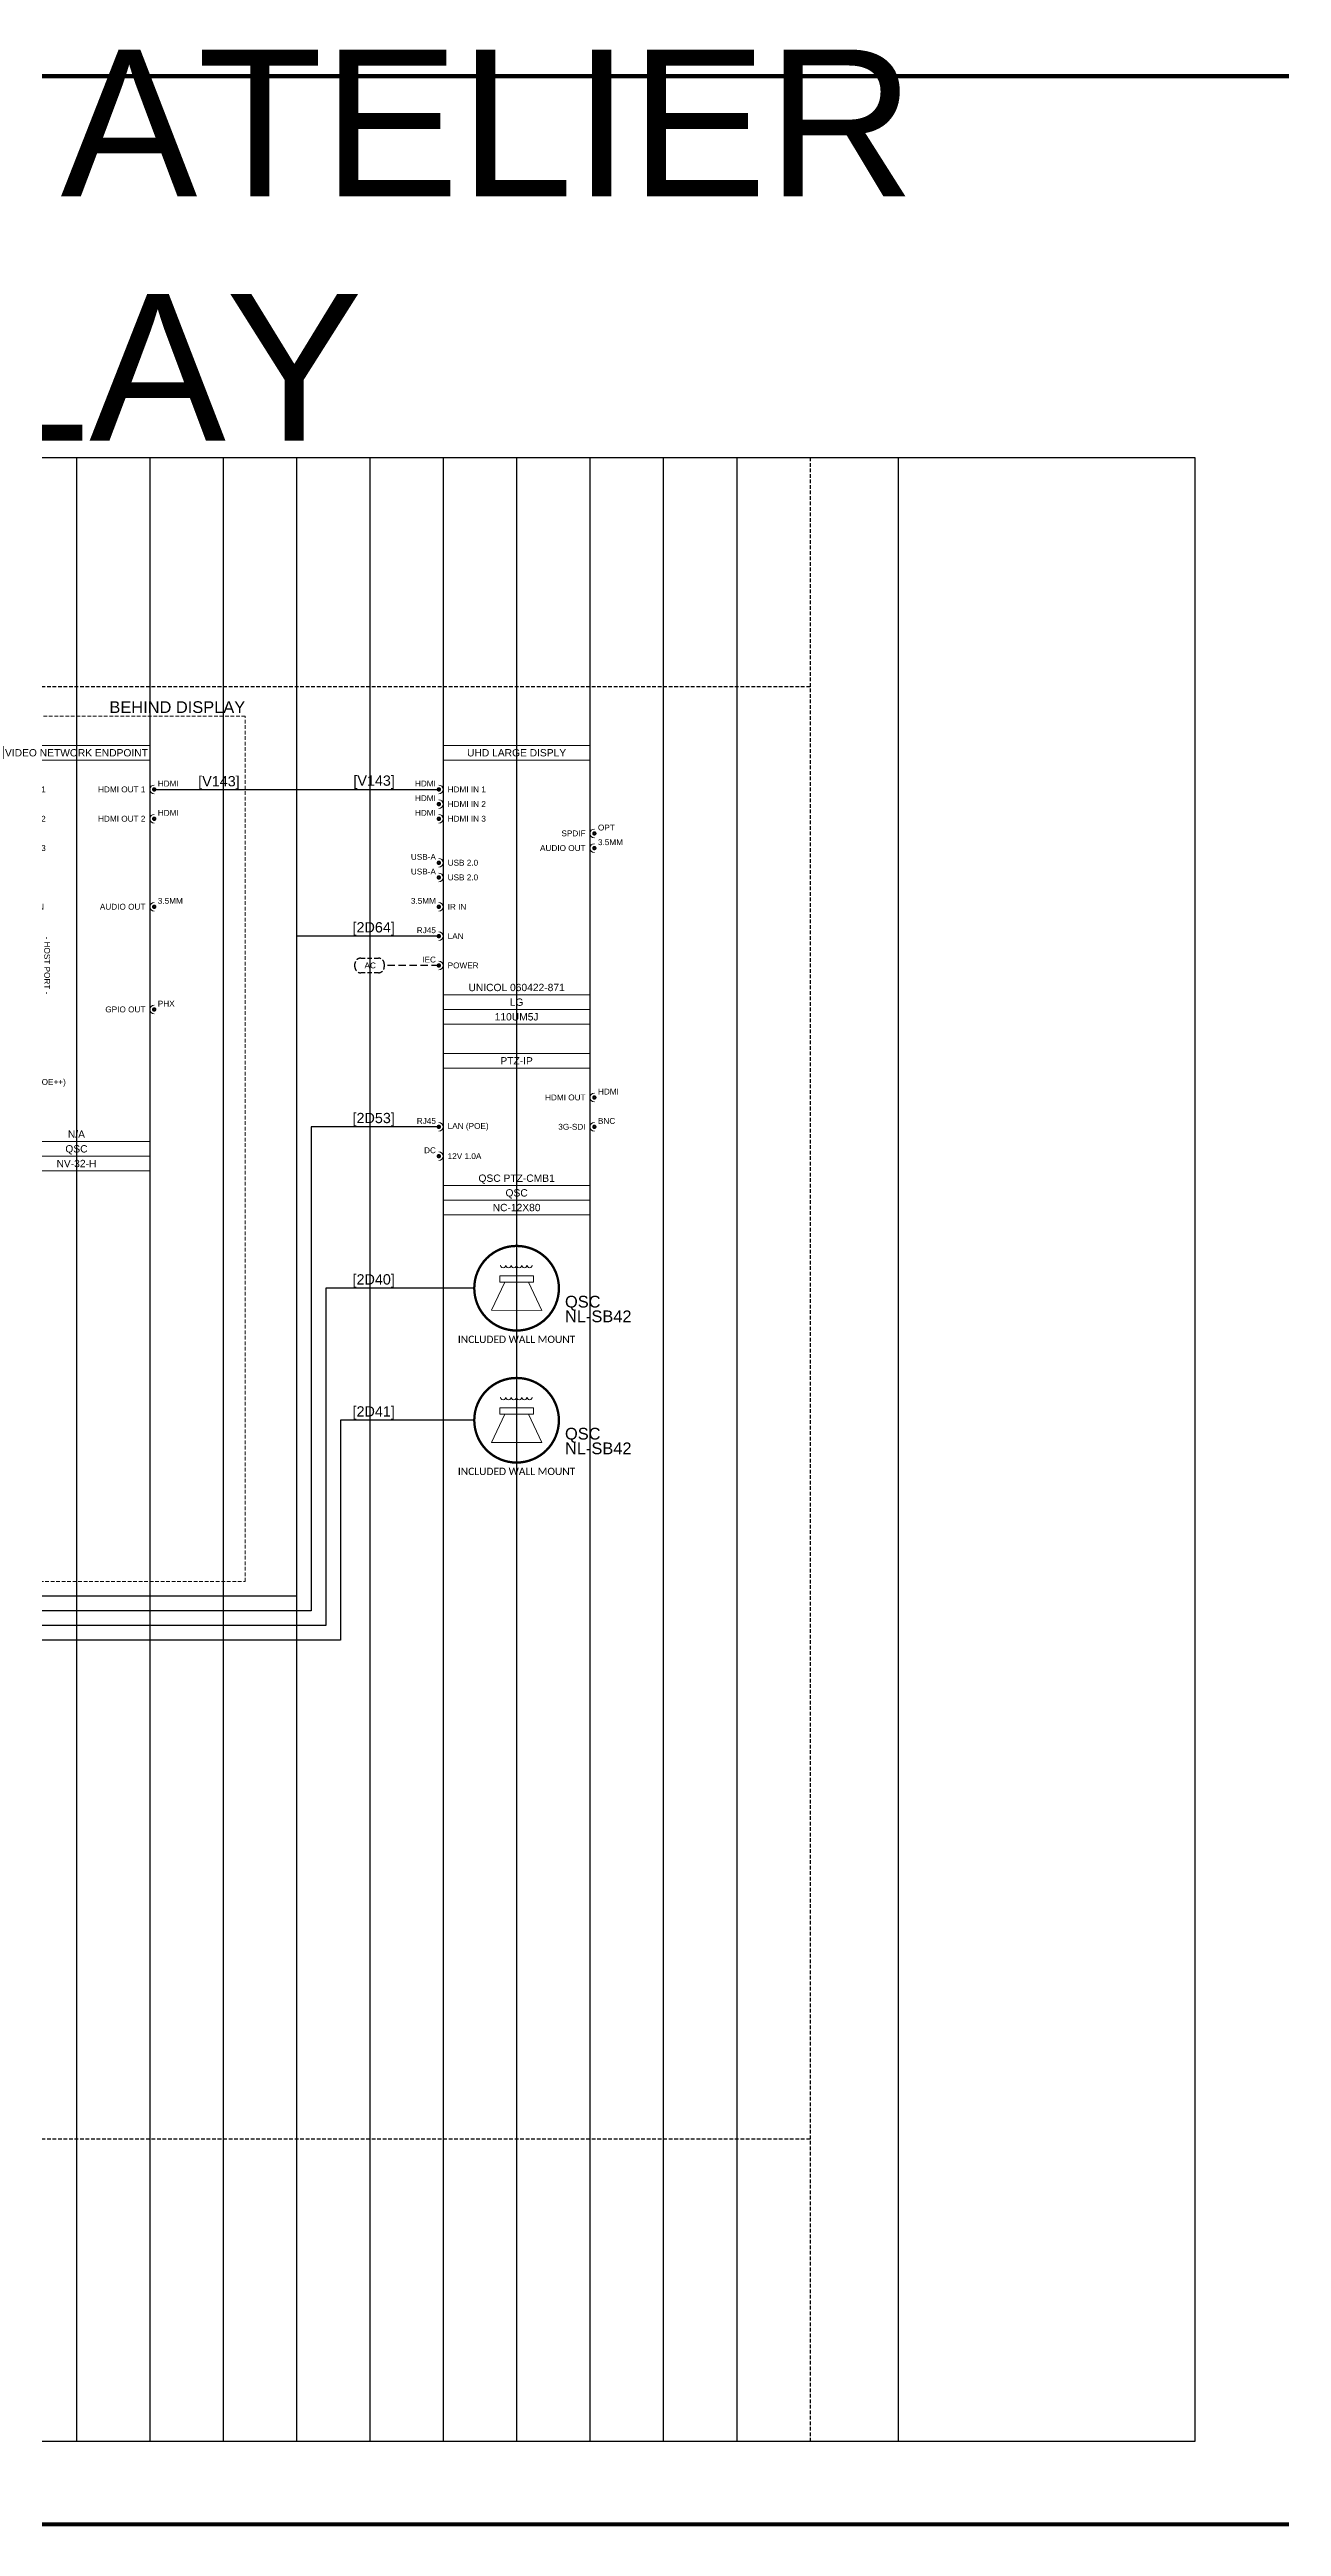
# Model space of a CAD drawing. Header units: millimetres. Extents: x -71336 to -35435, y -26189 to 22712.
# Drawn here: x -45692 to -45273, y -10255 to -9411 of the extents above; entities that cross this region are included whole.
import ezdxf
from ezdxf.enums import TextEntityAlignment as Align
from ezdxf.lldxf.tags import DXFTag

# ---------------------------------------------------------------- set-up
doc = ezdxf.new("R2010")
doc.units = ezdxf.units.MM
doc.linetypes.add('DASHED', pattern=[0.75, 0.5, -0.25])
doc.linetypes.add('DASHED2', pattern=[0.375, 0.25, -0.125])
for name, color, linetype in [('SC - 3 Core Flex', 7, 'DASHED'), ('SC - Cat - Green - Data', 84, 'Continuous'), ('SC - Cat - Green - Data - QLAN', 84, 'QLAN'), ('SC - HDMI', 192, 'Continuous'), ('SC - Text', 7, 'Continuous'), ('Text', 7, 'Continuous')]:
    doc.layers.add(name, color=color, linetype=linetype)
doc.layers.add('SC - Equipment', color=7, linetype='Continuous', lineweight=13)
doc.layers.add('SC - Titlesheet - Model', color=250, linetype='Continuous', plot=False)
doc.layers.add('SC - Xlines', color=252, linetype='Continuous', plot=False)
doc.styles.add('ARIAL', font='arial.ttf')
doc.styles.add('CALIBRI', font='calibri.ttf')
doc.styles.get("Standard").update_dxf_attribs({"font": 'arial.ttf', "height": 35})
tags = doc.linetypes.add('QLAN', pattern='A,3.942001,-0.106942,["QLAN",ARIAL,S=0.5,R=0,X=0,Y=-0.25],-1.981735,3.969322', length=10).pattern_tags.tags
tags[6] = DXFTag(74, 10)

# ---------------------------------------------------------------- blocks, each defined once
blk = doc.blocks.new('*U189')
at = {"layer": 'SC - Titlesheet - Model', "color": 6, "ltscale": 5, "const_width": 1}
blk.add_lwpolyline([(-365.5, -287), (365.5, -287), (365.5, 287), (-365.5, 287)], close=True, dxfattribs=at)
at = {"layer": 'SC - Titlesheet - Model', "color": 5, "lineweight": 30, "ltscale": 5, "flags": 104}
blk.add_attdef('ADDITIONS', text='', height=5, dxfattribs=at).set_placement((-365.5, -312), align=Align.TOP_LEFT)
blk.add_attdef('CHANGES', text='', height=5, dxfattribs=at).set_placement((0, -312), align=Align.TOP_CENTER)
blk.add_attdef('OMISSIONS', text='', height=5, dxfattribs=at).set_placement((365.5, -312), align=Align.TOP_RIGHT)
blk = doc.blocks.new('LG 110UM5J - SCHEMATIC')
at = {"layer": 'SC - Equipment'}
for p, q in [((-25, 0), (25, 0)), ((-25, -95), (-25, 0)), ((25, 0), (25, -95)), ((25, -5), (-25, -5)), ((25, -85), (-25, -85)), ((25, -85), (-25, -85)), ((25, -90), (-25, -90)), ((25, -90), (-25, -90)), ((25, -90), (-25, -90)), ((25, -95), (-25, -95))]:
    blk.add_line(p, q, dxfattribs=at)
at = {"layer": 'SC - Equipment', "const_width": 0.7}
for points in [[(-26.1, -15, 1), (-26.9, -15, 1)], [(-26.1, -20, 1), (-26.9, -20, 1)], [(-26.1, -25, 1), (-26.9, -25, 1)], [(26.1, -30, -1), (26.9, -30, -1)], [(-26.1, -40, 1), (-26.9, -40, 1)], [(26.1, -35, -1), (26.9, -35, -1)], [(-26.1, -45, 1), (-26.9, -45, 1)], [(-26.1, -55, 1), (-26.9, -55, 1)], [(-26.1, -65, 1), (-26.9, -65, 1)], [(-26.1, -75, 1), (-26.9, -75, 1)]]:
    blk.add_lwpolyline(points, format="xyb", close=True, dxfattribs=at)
at = {"layer": 'SC - Equipment'}
for centre, start, end in [((-26.5, -15), 270, 90), ((-26.5, -20), 270, 90), ((-26.5, -25), 270, 90), ((26.5, -30), 90, 270), ((26.5, -35), 90, 270), ((-26.5, -40), 270, 90), ((-26.5, -45), 270, 90), ((-26.5, -55), 270, 90), ((-26.5, -65), 270, 90), ((-26.5, -75), 270, 90)]:
    blk.add_arc(centre, 1.5, start, end, dxfattribs=at)
at = {"ltscale": 5}
for tag, p in [('DESCRIPTION', (0, -2.5)), ('BRACKET', (0, -82.5)), ('MODEL', (0, -92.5)), ('MAKE', (0, -87.5))]:
    blk.add_attdef(tag, text='', height=2.5, dxfattribs=at).set_placement(p, align=Align.MIDDLE_CENTER)
at = {"ltscale": 5, "flags": 1}
for tag, p in [('ROOM_TYPE', (45, -5)), ('LOCATION', (45, -10)), ('RACK_EQUIPMENT_(Y/N)', (45, -15)), ('POE(WATT)', (45, -35)), ('IP_(Y/N)', (45, -30)), ('AMP(@240V)', (45, -40)), ('WATT', (45, -45)), ('BTU/H', (45, -50)), ('WEIGHT(KG)', (45, -55)), ('TRANSFORMER_TAPS', (45, -60))]:
    blk.add_attdef(tag, p, '', height=2.5, dxfattribs=at)
at = {"layer": 'SC - Equipment', "ltscale": 5, "char_height": 2}
for s, insert, width, attachment_point in [('HDMI', (-27.5, -13), 5.7736, 6), ('HDMI IN 1', (-23.5, -15), 23.5, 4), ('HDMI', (-27.5, -18), 5.7736, 6), ('HDMI', (-27.5, -23), 5.7736, 6), ('HDMI IN 2', (-23.5, -20), 23.5, 4), ('HDMI IN 3', (-23.5, -25), 23.5, 4), ('SPDIF', (23.5, -30), 23.5, 6), ('3.5MM', (27.72, -33), 7.1748, 4), ('OPT', (27.72, -28), 7.1748, 4), ('USB-A', (-27.5, -38), 5.7736, 6), ('USB-A', (-27.5, -43), 5.7736, 6), ('USB 2.0', (-23.5, -40), 29.0857, 4), ('AUDIO OUT', (23.5, -35), 23.5, 6), ('USB 2.0', (-23.5, -45), 29.0857, 4), ('3.5MM', (-27.5, -53), 5.7736, 6), ('IR IN', (-23.5, -55), 23.5, 4), ('RJ45', (-27.5, -63), 5.7736, 6), ('LAN', (-23.5, -65), 23.5, 4), ('IEC', (-27.5, -73), 5.7736, 6), ('POWER', (-23.5, -75), 23.5, 4)]:
    blk.add_mtext(s, dxfattribs=dict(at, insert=insert, width=width, attachment_point=attachment_point))
blk = doc.blocks.new('QSC NV-32-H - SCHEMATIC')
at = {"layer": 'SC - Equipment'}
for p, q in [((-25, 0), (25, 0)), ((-25, -145), (-25, 0)), ((25, 0), (25, -145)), ((25, -5), (-25, -5)), ((25, -135), (-25, -135)), ((25, -135), (-25, -135)), ((25, -140), (-25, -140)), ((25, -140), (-25, -140)), ((25, -140), (-25, -140)), ((25, -145), (-25, -145))]:
    blk.add_line(p, q, dxfattribs=at)
at = {"layer": 'SC - Equipment', "const_width": 0.7}
for points in [[(-26.1, -15, 1), (-26.9, -15, 1)], [(26.1, -15, -1), (26.9, -15, -1)], [(-26.1, -25, 1), (-26.9, -25, 1)], [(26.1, -25, -1), (26.9, -25, -1)], [(-26.1, -35, 1), (-26.9, -35, 1)], [(-26.1, -45, 1), (-26.9, -45, 1)], [(-26.1, -55, 1), (-26.9, -55, 1)], [(26.1, -55, -1), (26.9, -55, -1)], [(-26.1, -65, 1), (-26.9, -65, 1)], [(-26.1, -70, 1), (-26.9, -70, 1)], [(-26.1, -75, 1), (-26.9, -75, 1)], [(-26.1, -80, 1), (-26.9, -80, 1)], [(-26.1, -90, 1), (-26.9, -90, 1)], [(26.1, -90, -1), (26.9, -90, -1)], [(-26.1, -100, 1), (-26.9, -100, 1)], [(-26.1, -110, 1), (-26.9, -110, 1)], [(-26.1, -115, 1), (-26.9, -115, 1)], [(-26.1, -125, 1), (-26.9, -125, 1)]]:
    blk.add_lwpolyline(points, format="xyb", close=True, dxfattribs=at)
at = {"layer": 'SC - Equipment'}
for centre, start, end in [((-26.5, -15), 270, 90), ((26.5, -15), 90, 270), ((-26.5, -25), 270, 90), ((26.5, -25), 90, 270), ((-26.5, -35), 270, 90), ((-26.5, -45), 270, 90), ((-26.5, -55), 270, 90), ((26.5, -55), 90, 270), ((-26.5, -65), 270, 90), ((-26.5, -70), 270, 90), ((-26.5, -75), 270, 90), ((-26.5, -80), 270, 90), ((-26.5, -90), 270, 90), ((26.5, -90), 90, 270), ((-26.5, -100), 270, 90), ((-26.5, -110), 270, 90), ((-26.5, -115), 270, 90), ((-26.5, -125), 270, 90)]:
    blk.add_arc(centre, 1.5, start, end, dxfattribs=at)
at = {"ltscale": 5}
for tag, p in [('DESCRIPTION', (0, -2.5)), ('BRACKET', (0, -132.5)), ('MODEL', (0, -142.5)), ('MAKE', (0, -137.5))]:
    blk.add_attdef(tag, text='', height=2.5, dxfattribs=at).set_placement(p, align=Align.MIDDLE_CENTER)
at = {"ltscale": 5, "flags": 1}
for tag, p in [('ROOM_TYPE', (45, -5)), ('LOCATION', (45, -10)), ('RACK_EQUIPMENT_(Y/N)', (45, -15)), ('POE(WATT)', (45, -35)), ('IP_(Y/N)', (45, -30)), ('AMP(@240V)', (45, -40)), ('WATT', (45, -45)), ('BTU/H', (45, -50)), ('WEIGHT(KG)', (45, -55)), ('TRANSFORMER_TAPS', (45, -60))]:
    blk.add_attdef(tag, p, '', height=2.5, dxfattribs=at)
at = {"layer": 'SC - Equipment', "ltscale": 5, "char_height": 2}
for s, insert, width, attachment_point in [('HDMI', (-27.5, -13), 5.7736, 6), ('HDMI IN 1', (-23.5, -15), 23.5, 4), ('HDMI OUT 1', (23.5, -15), 23.5, 6), ('HDMI', (27.72, -13), 7.1748, 4), ('HDMI', (-27.5, -23), 5.7736, 6), ('HDMI IN 2', (-23.5, -25), 23.5, 4), ('HDMI OUT 2', (23.5, -25), 23.5, 6), ('HDMI', (27.72, -23), 7.1748, 4), ('HDMI', (-27.5, -33), 5.7736, 6), ('USB-B', (-27.5, -43), 5.7736, 6), ('HDMI IN 3', (-23.5, -35), 23.5, 4), ('USB 3.0', (-23.5, -45), 23.5, 4), ('3.5MM', (-27.5, -53), 5.7736, 6), ('AUDIO IN', (-23.5, -55), 23.5, 4), ('AUDIO OUT', (23.5, -55), 23.5, 6), ('3.5MM', (27.72, -53), 7.1748, 4), ('USB-A', (-27.5, -63), 5.7736, 6), ('USB-A', (-27.5, -68), 5.7736, 6), ('USB 3.0', (-23.5, -65), 23.5, 4), ('USB-A', (-27.5, -73), 5.7736, 6), ('USB 2.0', (-23.5, -70), 23.5, 4), ('USB 2.0', (-23.5, -75), 23.5, 4), ('USB-A', (-27.5, -78), 5.7736, 6), ('USB 2.0', (-23.5, -80), 23.5, 4), ('PHX', (-27.5, -88), 5.7736, 6), ('GPIO IN', (-23.5, -90), 23.5, 4), ('GPIO OUT', (23.5, -90), 23.5, 6), ('PHX', (27.72, -88), 7.1748, 4), ('PHX', (-27.5, -98), 5.7736, 6), ('RS232', (-23.5, -100), 23.5, 4), ('RJ45', (-27.5, -108), 5.7736, 6), ('LAN', (-23.5, -110), 23.5, 4), ('RJ45', (-27.5, -113), 5.7736, 6), ('LAN A (POE++)', (-23.5, -115), 23.5, 4), ('PHX', (-27.5, -123), 5.7736, 6), ('48V 1.5A', (-23.5, -125), 23.5, 4)]:
    blk.add_mtext(s, dxfattribs=dict(at, insert=insert, width=width, attachment_point=attachment_point))
at = {"layer": 'SC - Equipment', "ltscale": 5, "insert": (-10, -74.99), "char_height": 2, "width": 19.6371, "attachment_point": 5, "rotation": 270}
blk.add_mtext('- HOST PORT -', dxfattribs=at)
blk = doc.blocks.new('QSC NL-SB42 - SCHEMATIC')
at = {"layer": 'SC - Equipment'}
for p, q in [((-4.04, -12.3), (-8.61, -21.95)), ((4.03, -12.3), (8.58, -21.96)), ((8.58, -21.96), (-8.61, -21.95))]:
    blk.add_line(p, q, dxfattribs=at)
at = {"layer": 'SC - Equipment', "const_width": 0.797}
for points in [[(14.41, -14.43, 1), (-14.43, -14.41, 1)], [(-14.43, -14.41, 1), (14.41, -14.43, 1)]]:
    blk.add_lwpolyline(points, format="xyb", dxfattribs=at)
at = {"layer": 'SC - Equipment'}
for points in [[(-5.71, -10.19), (5.7, -10.2), (5.7, -12.3), (-5.71, -12.29)], [(-5.71, -10.19), (5.7, -10.2), (5.7, -12.31), (-5.71, -12.3)]]:
    blk.add_lwpolyline(points, close=True, dxfattribs=at)
for centre in [(-4.59, -6.52), (-2.78, -6.52), (-0.97, -6.52), (0.85, -6.53), (2.64, -6.53), (4.45, -6.53)]:
    blk.add_arc(centre, 0.9, 179.95469, 359.95469, dxfattribs=at)
at = {"ltscale": 5, "style": 'CALIBRI', "flags": 1}
for tag, p in [('LOCATION', (34.66, 25.74)), ('ROOM_TYPE', (34.66, 30.74)), ('RACK_EQUIPMENT_(Y/N)', (34.66, 20.74)), ('IP_(Y/N)', (34.66, 15.74)), ('AMP(@240V)', (34.66, 5.74)), ('POE(WATT)', (34.66, 10.74)), ('WATT', (34.66, 0.74)), ('WEIGHT(KG)', (34.66, -9.26)), ('BTU/H', (34.66, -4.26)), ('DESCRIPTION', (34.66, -14.26))]:
    blk.add_attdef(tag, p, '', height=2.5, dxfattribs=at)
at = {"ltscale": 5, "style": 'CALIBRI'}
blk.add_attdef('BRACKET', text='', height=2.5, dxfattribs=at).set_placement((-0.01, -31.84), align=Align.MIDDLE_CENTER)
at = {"layer": 'SC - Equipment'}
for tag, p in [('MAKE', (16.49, -21)), ('MODEL', (16.49, -26))]:
    blk.add_attdef(tag, p, '', height=4, dxfattribs=at)
at = {"layer": 'SC - Equipment', "color": 3, "flags": 1}
blk.add_attdef('TRANSFORMER_TAPS', (16.49, -32), '', height=4, dxfattribs=at)
blk = doc.blocks.new('QSC NC-12X80 - SCHEMATIC')
at = {"layer": 'SC - Equipment'}
for p, q in [((-25, 0), (25, 0)), ((-25, -55), (-25, 0)), ((25, 0), (25, -55)), ((25, -5), (-25, -5)), ((25, -45), (-25, -45)), ((25, -45), (-25, -45)), ((25, -50), (-25, -50)), ((25, -50), (-25, -50)), ((25, -50), (-25, -50)), ((25, -55), (-25, -55))]:
    blk.add_line(p, q, dxfattribs=at)
at = {"layer": 'SC - Equipment', "const_width": 0.7}
for points in [[(26.1, -15, -1), (26.9, -15, -1)], [(-26.1, -25, 1), (-26.9, -25, 1)], [(26.1, -25, -1), (26.9, -25, -1)], [(-26.1, -35, 1), (-26.9, -35, 1)]]:
    blk.add_lwpolyline(points, format="xyb", close=True, dxfattribs=at)
at = {"layer": 'SC - Equipment'}
for centre, start, end in [((26.5, -15), 90, 270), ((-26.5, -25), 270, 90), ((26.5, -25), 90, 270), ((-26.5, -35), 270, 90)]:
    blk.add_arc(centre, 1.5, start, end, dxfattribs=at)
at = {"ltscale": 5}
for tag, p in [('DESCRIPTION', (0, -2.5)), ('BRACKET', (0, -42.5)), ('MAKE', (0, -47.5)), ('MODEL', (0, -52.5))]:
    blk.add_attdef(tag, text='', height=2.5, dxfattribs=at).set_placement(p, align=Align.MIDDLE_CENTER)
at = {"ltscale": 5, "flags": 1}
for tag, p in [('ROOM_TYPE', (45, -5)), ('LOCATION', (45, -10)), ('RACK_EQUIPMENT_(Y/N)', (45, -15)), ('POE(WATT)', (45, -35)), ('IP_(Y/N)', (45, -30)), ('AMP(@240V)', (45, -40)), ('WATT', (45, -45)), ('BTU/H', (45, -50)), ('WEIGHT(KG)', (45, -55)), ('TRANSFORMER_TAPS', (45, -60))]:
    blk.add_attdef(tag, p, '', height=2.5, dxfattribs=at)
at = {"layer": 'SC - Equipment', "ltscale": 5, "char_height": 2}
for s, insert, width, attachment_point in [('HDMI OUT', (23.5, -15), 23.5, 6), ('HDMI', (27.72, -13), 7.1748, 4), ('RJ45', (-27.5, -23), 5.7736, 6), ('LAN (POE)', (-23.5, -25), 23.5, 4), ('3G-SDI', (23.5, -25), 23.5, 6), ('BNC', (27.72, -23), 7.1748, 4), ('DC', (-27.5, -33), 5.7736, 6), ('12V 1.0A', (-23.5, -35), 23.5, 4)]:
    blk.add_mtext(s, dxfattribs=dict(at, insert=insert, width=width, attachment_point=attachment_point))

msp = doc.modelspace()

# ---------------------------------------------------------------- linework, layer by layer
at = {"color": 30, "linetype": 'DASHED2', "ltscale": 5}
msp.add_line((-45433.322, -9549.764), (-45433.322, -10226.008), dxfattribs=at)
at = {"color": 31, "linetype": 'DASHED2', "ltscale": 5}
for p, q in [((-45433.322, -9627.886), (-46033.322, -9627.886)), ((-45433.322, -10122.886), (-46033.322, -10122.886))]:
    msp.add_line(p, q, dxfattribs=at)
at = {"layer": 'SC - 3 Core Flex', "ltscale": 3}
msp.add_lwpolyline([(-45586.42, -9720.386), (-45580.42, -9720.386, -0.4142136), (-45578.42, -9722.386), (-45578.42, -9723.386, -0.4142136), (-45580.42, -9725.386), (-45586.42, -9725.386, -0.4142136), (-45588.42, -9723.386), (-45588.42, -9722.386, -0.4142136)], format="xyb", close=True, dxfattribs=at)
at = {"layer": 'SC - 3 Core Flex', "ltscale": 5}
msp.add_lwpolyline([(-45559.822, -9722.886), (-45578.42, -9722.886)], dxfattribs=at)
at = {"layer": 'SC - Cat - Green - Data', "ltscale": 5}
msp.add_lwpolyline([(-45559.822, -9712.886), (-45608.322, -9712.886), (-45608.322, -9937.886), (-46063.322, -9937.886)], dxfattribs=at)
at = {"layer": 'SC - Cat - Green - Data - QLAN', "ltscale": 5}
for points in [[(-45559.822, -9777.886), (-45603.322, -9777.886), (-45603.322, -9942.886), (-46063.322, -9942.886)], [(-45547.753, -9832.886), (-45598.322, -9832.886), (-45598.322, -9947.886), (-46063.322, -9947.886)], [(-45547.753, -9877.886), (-45593.322, -9877.886), (-45593.322, -9952.886), (-46063.322, -9952.886)]]:
    msp.add_lwpolyline(points, dxfattribs=at)
at = {"layer": 'SC - Equipment', "color": 251, "linetype": 'DASHED2', "ltscale": 5, "true_color": 0x636466}
msp.add_lwpolyline([(-45625.821, -9637.886), (-45890.821, -9637.886), (-45890.822, -9932.886), (-45625.822, -9932.886)], close=True, dxfattribs=at)
at = {"layer": 'SC - HDMI', "ltscale": 5}
msp.add_lwpolyline([(-45656.822, -9662.886), (-45559.822, -9662.886)], dxfattribs=at)
at = {"layer": 'SC - Xlines', "ltscale": 5, "transparency": 33554687}
msp.add_lwpolyline([(-46164.459, -9549.764), (-45302.185, -9549.764), (-45302.185, -10226.008), (-46164.459, -10226.008)], close=True, dxfattribs=at)
at = {"layer": 'SC - Xlines', "ltscale": 5}
for points in [[(-45683.322, -9549.764), (-45683.322, -10226.008)], [(-45633.322, -9549.764), (-45633.322, -10226.008)], [(-45583.322, -9549.764), (-45583.322, -10226.008)], [(-45533.322, -9549.764), (-45533.322, -10226.008)], [(-45483.322, -9549.764), (-45483.322, -10226.008)], [(-45403.322, -9549.764), (-45403.322, -10226.008)]]:
    msp.add_lwpolyline(points, dxfattribs=at)
at = {"layer": 'SC - Xlines', "color": 250, "ltscale": 5}
for points in [[(-45658.322, -9549.764), (-45658.322, -10226.008)], [(-45608.322, -9549.764), (-45608.322, -10226.008)], [(-45558.322, -9549.764), (-45558.322, -10226.008)], [(-45508.322, -9549.764), (-45508.322, -10226.008)], [(-45458.322, -9549.764), (-45458.322, -10226.008)]]:
    msp.add_lwpolyline(points, dxfattribs=at)

# ---------------------------------------------------------------- block references
at = {"xscale": 1.453726663415115, "yscale": 1.453726663415115, "zscale": 1.453726663415115}
msp.add_blockref('*U189', (-45726.622, -9836.989), dxfattribs=at)
at = {"ltscale": 5}
for name, p, values in [('QSC NV-32-H - SCHEMATIC', (-45683.322, -9647.886), {'DESCRIPTION': 'VIDEO NETWORK ENDPOINT', 'MAKE': 'QSC', 'MODEL': 'NV-32-H', 'BRACKET': 'N/A'}), ('LG 110UM5J - SCHEMATIC', (-45533.322, -9647.886), {'DESCRIPTION': 'UHD LARGE DISPLY', 'MAKE': 'LG', 'MODEL': '110UM5J', 'BRACKET': 'UNICOL 060422-871'}), ('QSC NC-12X80 - SCHEMATIC', (-45533.322, -9752.886), {'DESCRIPTION': 'PTZ-IP', 'MAKE': 'QSC', 'MODEL': 'NC-12X80', 'BRACKET': 'QSC PTZ-CMB1'}), ('QSC NL-SB42 - SCHEMATIC', (-45533.322, -9818.478), {'MAKE': 'QSC', 'MODEL': 'NL-SB42', 'BRACKET': 'INCLUDED WALL MOUNT'}), ('QSC NL-SB42 - SCHEMATIC', (-45533.322, -9863.478), {'MAKE': 'QSC', 'MODEL': 'NL-SB42', 'BRACKET': 'INCLUDED WALL MOUNT'})]:
    msp.add_blockref(name, p, dxfattribs=at).add_auto_attribs(values)

# ---------------------------------------------------------------- texts
at = {"layer": 'SC - Equipment', "color": 251, "linetype": 'DASHED2', "ltscale": 5, "true_color": 0x636466, "insert": (-45625.821, -9636.886), "char_height": 4, "attachment_point": 9, "style": 'ARIAL'}
msp.add_mtext('BEHIND DISPLAY', dxfattribs=at)
at = {"layer": 'SC - Text', "insert": (-45733.322, -9544.764), "char_height": 50, "width": 671.2165, "attachment_point": 8, "style": 'ARIAL'}
msp.add_mtext('BENTLEY - ATELIER DISPLAY', dxfattribs=at)
at = {"layer": 'SC - Text', "char_height": 3.5}
for s, insert, width, attachment_point in [('[V143]', (-45574.822, -9662.686), 14.6761, 9), ('[V143]', (-45641.822, -9662.886), 15.57197, 7), ('[2D64]', (-45574.822, -9712.686), 14.6761, 9), ('[2D53]', (-45574.822, -9777.686), 14.6761, 9), ('[2D40]', (-45574.822, -9832.686), 14.6761, 9), ('[2D41]', (-45574.822, -9877.686), 14.6761, 9)]:
    msp.add_mtext(s, dxfattribs=dict(at, insert=insert, width=width, attachment_point=attachment_point))
at = {"layer": 'Text', "insert": (-45583.22, -9722.886), "char_height": 2, "width": 143.97126, "attachment_point": 5}
msp.add_mtext('AC', dxfattribs=at)

doc.saveas('drawing.dxf')
